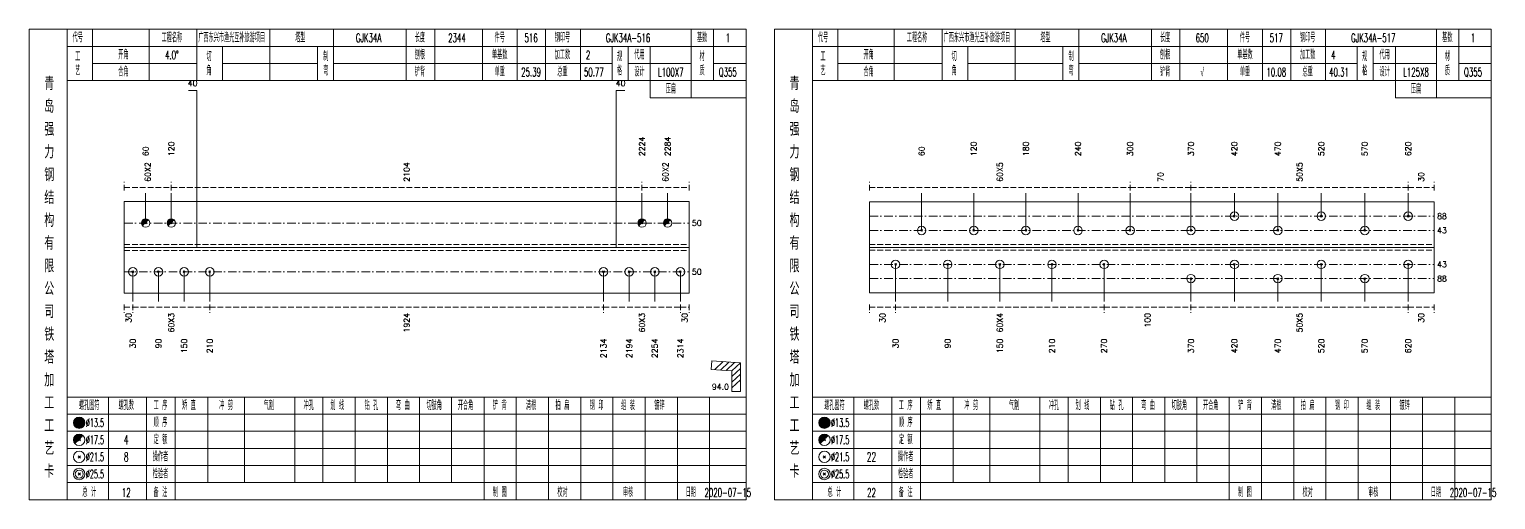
# Model space of a CAD drawing. Extents: x 0 to 2606, y -377 to 6479.
# Drawn here: x 784 to 1299, y 4200 to 4365 of the extents above; entities that cross this region are included whole.
import ezdxf
from ezdxf.enums import TextEntityAlignment as Align

# ---------------------------------------------------------------- set-up
doc = ezdxf.new("R2010")
doc.units = 0
doc.header["$MEASUREMENT"] = 0
doc.linetypes.add('一点画线', pattern=[5.2, 3, -1, 0.2, -1])
doc.linetypes.add('虚线', pattern=[2.75, 2, -0.75])
doc.layers.get('0').update_dxf_attribs({"linetype": 'CONTINUOUS', "lineweight": 25})
for name, color, linetype, lineweight in [('1', 7, 'CONTINUOUS', 25), ('2', 7, 'CONTINUOUS', 25), ('4', 7, 'CONTINUOUS', 25)]:
    doc.layers.add(name, color=color, linetype=linetype, lineweight=lineweight)
doc.styles.get("Standard").update_dxf_attribs({"font": 'simplex.shx', "width": 0.7, "height": 3, "bigfont": 'gbhzfs.shx'})

msp = doc.modelspace()

# ---------------------------------------------------------------- linework, layer by layer
at = {"color": 8, "linetype": '虚线', "lineweight": 9}
for p, q in [((817.5, 4308.5), (817.5, 4311.5)), ((834, 4308.5), (834, 4311.5)), ((834, 4308.5), (834, 4311.5)), ((999.1, 4308.5), (999.1, 4311.5)), ((999.1, 4308.5), (999.1, 4311.5)), ((1015.6, 4308.5), (1015.6, 4311.5)), ((1078.9, 4308.5), (1078.9, 4311.5)), ((1170.33, 4308.5), (1170.33, 4311.5)), ((1170.33, 4308.5), (1170.33, 4311.5)), ((1191.66, 4308.5), (1191.66, 4311.5)), ((1191.66, 4308.5), (1191.66, 4311.5)), ((1267.86, 4308.5), (1267.86, 4311.5)), ((1267.86, 4308.5), (1267.86, 4311.5)), ((1277, 4308.5), (1277, 4311.5)), ((817.5, 4309.5), (834, 4309.5)), ((834, 4309.5), (999.1, 4309.5)), ((999.1, 4309.5), (1015.6, 4309.5)), ((1078.9, 4309.5), (1170.33, 4309.5)), ((1170.33, 4309.5), (1191.66, 4309.5)), ((1191.66, 4309.5), (1267.86, 4309.5)), ((1267.86, 4309.5), (1277, 4309.5)), ((817.5, 4268.5), (817.5, 4265.5)), ((817.5, 4267.5), (820.5, 4267.5)), ((820.5, 4268.5), (820.5, 4265.5)), ((820.5, 4268.5), (820.5, 4265.5)), ((820.5, 4267.5), (847.5, 4267.5)), ((847.5, 4268.5), (847.5, 4265.5)), ((847.5, 4268.5), (847.5, 4265.5)), ((847.5, 4267.5), (985.6, 4267.5)), ((985.6, 4268.5), (985.6, 4265.5)), ((985.6, 4268.5), (985.6, 4265.5)), ((985.6, 4267.5), (1012.6, 4267.5)), ((1012.6, 4268.5), (1012.6, 4265.5)), ((1012.6, 4268.5), (1012.6, 4265.5)), ((1012.6, 4267.5), (1015.6, 4267.5)), ((1015.6, 4268.5), (1015.6, 4265.5)), ((1078.9, 4268.5), (1078.9, 4265.5)), ((1078.9, 4267.5), (1088.04, 4267.5)), ((1088.04, 4268.5), (1088.04, 4265.5)), ((1088.04, 4268.5), (1088.04, 4265.5)), ((1088.04, 4267.5), (1161.19, 4267.5)), ((1161.19, 4268.5), (1161.19, 4265.5)), ((1161.19, 4268.5), (1161.19, 4265.5)), ((1161.19, 4267.5), (1191.66, 4267.5)), ((1191.66, 4268.5), (1191.66, 4265.5)), ((1191.66, 4268.5), (1191.66, 4265.5)), ((1191.66, 4267.5), (1267.86, 4267.5)), ((1267.86, 4268.5), (1267.86, 4265.5)), ((1267.86, 4268.5), (1267.86, 4265.5)), ((1267.86, 4267.5), (1277, 4267.5)), ((1277, 4268.5), (1277, 4265.5))]:
    msp.add_line(p, q, dxfattribs=at)
at = {"color": 7, "linetype": 'Continuous', "lineweight": 13}
for p, q in [((825, 4297.05), (825, 4307.5)), ((834, 4297.05), (834, 4307.5)), ((999.1, 4297.05), (999.1, 4307.5)), ((1008.1, 4297.05), (1008.1, 4307.5)), ((1097.19, 4294.46), (1097.19, 4307.5)), ((1115.47, 4294.46), (1115.47, 4307.5)), ((1133.76, 4294.46), (1133.76, 4307.5)), ((1152.04, 4294.46), (1152.04, 4307.5)), ((1170.33, 4294.46), (1170.33, 4307.5)), ((1191.66, 4294.46), (1191.66, 4307.5)), ((1206.9, 4299.46), (1206.9, 4307.5)), ((1222.14, 4294.46), (1222.14, 4307.5)), ((1237.38, 4299.46), (1237.38, 4307.5)), ((1252.62, 4294.46), (1252.62, 4307.5)), ((1267.86, 4299.46), (1267.86, 4307.5)), ((1206.6, 4299.16), (1207.2, 4299.76)), ((1207.2, 4299.16), (1206.6, 4299.76)), ((1237.08, 4299.16), (1237.68, 4299.76)), ((1237.68, 4299.16), (1237.08, 4299.76)), ((1267.56, 4299.16), (1268.16, 4299.76)), ((1268.16, 4299.16), (1267.56, 4299.76)), ((1096.89, 4294.16), (1097.49, 4294.76)), ((1097.49, 4294.16), (1096.89, 4294.76)), ((1115.17, 4294.16), (1115.77, 4294.76)), ((1115.77, 4294.16), (1115.17, 4294.76)), ((1133.46, 4294.16), (1134.06, 4294.76)), ((1134.06, 4294.16), (1133.46, 4294.76)), ((1151.74, 4294.16), (1152.34, 4294.76)), ((1152.34, 4294.16), (1151.74, 4294.76)), ((1170.03, 4294.16), (1170.63, 4294.76)), ((1170.63, 4294.16), (1170.03, 4294.76)), ((1191.36, 4294.16), (1191.96, 4294.76)), ((1191.96, 4294.16), (1191.36, 4294.76)), ((1221.84, 4294.16), (1222.44, 4294.76)), ((1222.44, 4294.16), (1221.84, 4294.76)), ((1252.32, 4294.16), (1252.92, 4294.76)), ((1252.92, 4294.16), (1252.32, 4294.76)), ((820.5, 4279.95), (820.5, 4269.5)), ((829.5, 4279.95), (829.5, 4269.5)), ((838.5, 4279.95), (838.5, 4269.5)), ((847.5, 4279.95), (847.5, 4269.5)), ((985.6, 4279.95), (985.6, 4269.5)), ((994.6, 4279.95), (994.6, 4269.5)), ((1003.6, 4279.95), (1003.6, 4269.5)), ((1012.6, 4279.95), (1012.6, 4269.5)), ((1088.04, 4282.54), (1088.04, 4269.5)), ((1106.33, 4282.54), (1106.33, 4269.5)), ((1124.62, 4282.54), (1124.62, 4269.5)), ((1142.9, 4282.54), (1142.9, 4269.5)), ((1161.19, 4282.54), (1161.19, 4269.5)), ((1206.9, 4282.54), (1206.9, 4269.5)), ((1237.38, 4282.54), (1237.38, 4269.5)), ((1267.86, 4282.54), (1267.86, 4269.5)), ((1191.66, 4277.54), (1191.66, 4269.5)), ((1222.14, 4277.54), (1222.14, 4269.5)), ((1252.62, 4277.54), (1252.62, 4269.5))]:
    msp.add_line(p, q, dxfattribs=at)
at = {"color": 7, "linetype": 'Continuous', "lineweight": 18}
for p, q in [((817.5, 4304.55), (817.5, 4272.45)), ((817.5, 4304.55), (1015.6, 4304.55)), ((1015.6, 4304.55), (1015.6, 4272.45)), ((1078.9, 4304.46), (1078.9, 4272.54)), ((1078.9, 4304.46), (1277, 4304.46)), ((1277, 4304.46), (1277, 4272.54)), ((817.5, 4288.5), (1015.6, 4288.5)), ((1078.9, 4288.5), (1277, 4288.5))]:
    msp.add_line(p, q, dxfattribs=at)
at = {"color": 3, "linetype": '一点画线', "lineweight": 13}
for p, q in [((817.5, 4297.05), (1015.6, 4297.05)), ((1078.9, 4299.46), (1277, 4299.46)), ((1078.9, 4294.46), (1277, 4294.46)), ((817.5, 4279.95), (1015.6, 4279.95)), ((1078.9, 4282.54), (1277, 4282.54)), ((1078.9, 4277.54), (1277, 4277.54))]:
    msp.add_line(p, q, dxfattribs=at)
at = {"color": 7, "linetype": 'Continuous', "lineweight": 0}
for p, q in [((824.7, 4296.75), (825.3, 4297.35)), ((824.7, 4297.35), (825.3, 4296.75)), ((833.7, 4296.75), (834.3, 4297.35)), ((833.7, 4297.35), (834.3, 4296.75)), ((998.8, 4296.75), (999.4, 4297.35)), ((998.8, 4297.35), (999.4, 4296.75)), ((1007.8, 4296.75), (1008.4, 4297.35)), ((1007.8, 4297.35), (1008.4, 4296.75))]:
    msp.add_line(p, q, dxfattribs=at)
at = {"color": 1, "linetype": '虚线', "lineweight": 18}
for p, q in [((817.5, 4289.55), (1015.6, 4289.55)), ((817.5, 4287.45), (1015.6, 4287.45)), ((1078.9, 4289.46), (1277, 4289.46)), ((1078.9, 4287.54), (1277, 4287.54))]:
    msp.add_line(p, q, dxfattribs=at)
at = {"color": 7, "linetype": 'Continuous', "lineweight": 13}
for centre in [(1206.9, 4299.46), (1237.38, 4299.46), (1267.86, 4299.46), (825, 4297.05), (834, 4297.05), (999.1, 4297.05), (1008.1, 4297.05), (1097.19, 4294.46), (1115.47, 4294.46), (1133.76, 4294.46), (1152.04, 4294.46), (1170.33, 4294.46), (1191.66, 4294.46), (1222.14, 4294.46), (1252.62, 4294.46)]:
    msp.add_circle(centre, 1.5, dxfattribs=at)
for centre, radius in [((825, 4297.05), 1.35), ((825, 4297.05), 1.2), ((825, 4297.05), 1.05), ((825, 4297.05), 0.9), ((825, 4297.05), 0.75), ((825, 4297.05), 0.6), ((825, 4297.05), 0.45), ((825, 4297.05), 0.3), ((825, 4297.05), 0.15), ((834, 4297.05), 1.35), ((834, 4297.05), 1.2), ((834, 4297.05), 1.05), ((834, 4297.05), 0.9), ((834, 4297.05), 0.75), ((834, 4297.05), 0.6), ((834, 4297.05), 0.45), ((834, 4297.05), 0.3), ((834, 4297.05), 0.15), ((999.1, 4297.05), 1.35), ((999.1, 4297.05), 1.2), ((999.1, 4297.05), 1.05), ((999.1, 4297.05), 0.9), ((999.1, 4297.05), 0.75), ((999.1, 4297.05), 0.6), ((999.1, 4297.05), 0.45), ((999.1, 4297.05), 0.3), ((999.1, 4297.05), 0.15), ((1008.1, 4297.05), 1.35), ((1008.1, 4297.05), 1.2), ((1008.1, 4297.05), 1.05), ((1008.1, 4297.05), 0.9), ((1008.1, 4297.05), 0.75), ((1008.1, 4297.05), 0.6), ((1008.1, 4297.05), 0.45), ((1008.1, 4297.05), 0.3), ((1008.1, 4297.05), 0.15)]:
    msp.add_arc(centre, radius, 45, 225, dxfattribs=at)
at = {"layer": '1', "color": 7, "linetype": 'Continuous', "lineweight": 13}
for p, q in [((820.2, 4279.65), (820.8, 4280.25)), ((820.8, 4279.65), (820.2, 4280.25)), ((829.2, 4279.65), (829.8, 4280.25)), ((829.8, 4279.65), (829.2, 4280.25)), ((838.2, 4279.65), (838.8, 4280.25)), ((838.8, 4279.65), (838.2, 4280.25)), ((847.2, 4279.65), (847.8, 4280.25)), ((847.8, 4279.65), (847.2, 4280.25)), ((985.3, 4279.65), (985.9, 4280.25)), ((985.9, 4279.65), (985.3, 4280.25)), ((994.3, 4279.65), (994.9, 4280.25)), ((994.9, 4279.65), (994.3, 4280.25)), ((1003.3, 4279.65), (1003.9, 4280.25)), ((1003.9, 4279.65), (1003.3, 4280.25)), ((1012.3, 4279.65), (1012.9, 4280.25)), ((1012.9, 4279.65), (1012.3, 4280.25)), ((1087.74, 4282.24), (1088.34, 4282.84)), ((1088.34, 4282.24), (1087.74, 4282.84)), ((1106.03, 4282.24), (1106.63, 4282.84)), ((1106.63, 4282.24), (1106.03, 4282.84)), ((1124.32, 4282.24), (1124.92, 4282.84)), ((1124.92, 4282.24), (1124.32, 4282.84)), ((1142.6, 4282.24), (1143.2, 4282.84)), ((1143.2, 4282.24), (1142.6, 4282.84)), ((1160.89, 4282.24), (1161.49, 4282.84)), ((1161.49, 4282.24), (1160.89, 4282.84)), ((1206.6, 4282.24), (1207.2, 4282.84)), ((1207.2, 4282.24), (1206.6, 4282.84)), ((1237.08, 4282.24), (1237.68, 4282.84)), ((1237.68, 4282.24), (1237.08, 4282.84)), ((1267.56, 4282.24), (1268.16, 4282.84)), ((1268.16, 4282.24), (1267.56, 4282.84)), ((1191.36, 4277.24), (1191.96, 4277.84)), ((1191.96, 4277.24), (1191.36, 4277.84)), ((1221.84, 4277.24), (1222.44, 4277.84)), ((1222.44, 4277.24), (1221.84, 4277.84)), ((1252.32, 4277.24), (1252.92, 4277.84)), ((1252.92, 4277.24), (1252.32, 4277.84))]:
    msp.add_line(p, q, dxfattribs=at)
at = {"layer": '1', "color": 7, "linetype": 'Continuous', "lineweight": 18}
for p, q in [((817.5, 4272.45), (1015.6, 4272.45)), ((1078.9, 4272.54), (1277, 4272.54))]:
    msp.add_line(p, q, dxfattribs=at)
at = {"layer": '1', "color": 7, "linetype": 'Continuous', "lineweight": 13}
for centre in [(820.5, 4279.95), (829.5, 4279.95), (838.5, 4279.95), (847.5, 4279.95), (985.6, 4279.95), (994.6, 4279.95), (1003.6, 4279.95), (1012.6, 4279.95), (1088.04, 4282.54), (1106.33, 4282.54), (1124.62, 4282.54), (1142.9, 4282.54), (1161.19, 4282.54), (1206.9, 4282.54), (1237.38, 4282.54), (1267.86, 4282.54), (1191.66, 4277.54), (1222.14, 4277.54), (1252.62, 4277.54)]:
    msp.add_circle(centre, 1.5, dxfattribs=at)
at = {"layer": '2', "color": 7, "linetype": 'Continuous', "lineweight": 13}
for p, q in [((843, 4343.5), (840, 4343.5)), ((843, 4288.5), (843, 4343.5)), ((990.1, 4288.5), (990.1, 4343.5)), ((990.1, 4343.5), (993.1, 4343.5)), ((1023.62, 4248.7), (1023.42, 4245.7)), ((1033.6, 4248), (1023.62, 4248.7)), ((1023.42, 4245.7), (1030.6, 4245.2)), ((1024.61, 4245.62), (1027.61, 4248.42)), ((1026.61, 4245.48), (1029.61, 4248.28)), ((1028.6, 4245.34), (1031.6, 4248.14)), ((1030.6, 4245.2), (1033.6, 4248)), ((1030.6, 4243.2), (1033.6, 4246)), ((1030.6, 4245.2), (1030.6, 4238)), ((1030.6, 4241.2), (1033.6, 4244)), ((1033.6, 4238), (1033.6, 4248)), ((1030.6, 4239.2), (1033.6, 4242)), ((1030.6, 4238), (1033.6, 4238))]:
    msp.add_line(p, q, dxfattribs=at)
at = {"layer": '4', "color": 1, "linetype": 'Continuous', "lineweight": 18}
for p, q in [((797.5, 4200), (797.5, 4365)), ((806.4, 4347), (806.4, 4365)), ((826.2, 4347), (826.2, 4365)), ((843, 4347), (843, 4365)), ((868.6, 4347), (868.6, 4365)), ((890.9, 4347), (890.9, 4365)), ((916.4, 4347), (916.4, 4365)), ((926.4, 4347), (926.4, 4365)), ((943.1, 4347), (943.1, 4365)), ((955.3, 4347), (955.3, 4365)), ((965.3, 4347), (965.3, 4365)), ((977.5, 4347), (977.5, 4365)), ((1016.4, 4341), (1016.4, 4365)), ((1024.2, 4347), (1024.2, 4365)), ((1058.9, 4200), (1058.9, 4365)), ((1067.8, 4347), (1067.8, 4365)), ((1087.6, 4347), (1087.6, 4365)), ((1104.4, 4347), (1104.4, 4365)), ((1130, 4347), (1130, 4365)), ((1152.3, 4347), (1152.3, 4365)), ((1177.8, 4347), (1177.8, 4365)), ((1187.8, 4347), (1187.8, 4365)), ((1204.5, 4347), (1204.5, 4365)), ((1216.7, 4347), (1216.7, 4365)), ((1226.7, 4347), (1226.7, 4365)), ((1238.9, 4347), (1238.9, 4365)), ((1277.8, 4341), (1277.8, 4365)), ((1285.6, 4347), (1285.6, 4365)), ((797.5, 4359), (1035.6, 4359)), ((852, 4347), (852, 4359)), ((885.3, 4347), (885.3, 4359)), ((988.6, 4347), (988.6, 4359)), ((994.2, 4347), (994.2, 4359)), ((1002, 4341), (1002, 4359)), ((1058.9, 4359), (1297, 4359)), ((1113.4, 4347), (1113.4, 4359)), ((1146.7, 4347), (1146.7, 4359)), ((1250, 4347), (1250, 4359)), ((1255.6, 4347), (1255.6, 4359)), ((1263.4, 4341), (1263.4, 4359)), ((806.4, 4353), (843, 4353)), ((852, 4353), (885.3, 4353)), ((890.9, 4353), (988.6, 4353)), ((994.2, 4353), (1016.4, 4353)), ((1024.2, 4353), (1035.6, 4353)), ((1067.8, 4353), (1104.4, 4353)), ((1113.4, 4353), (1146.7, 4353)), ((1152.3, 4353), (1250, 4353)), ((1255.6, 4353), (1277.8, 4353)), ((1285.6, 4353), (1297, 4353)), ((797.5, 4347), (1035.6, 4347)), ((1058.9, 4347), (1297, 4347)), ((1002, 4341), (1035.6, 4341)), ((1263.4, 4341), (1297, 4341)), ((797.5, 4236), (1035.6, 4236)), ((812, 4200), (812, 4236)), ((825.3, 4200), (825.3, 4236)), ((835.4, 4200), (835.4, 4236)), ((846.8, 4206), (846.8, 4236)), ((859.7, 4206), (859.7, 4236)), ((877.3, 4206), (877.3, 4236)), ((887.2, 4206), (887.2, 4236)), ((898.5, 4206), (898.5, 4236)), ((909.8, 4206), (909.8, 4236)), ((921.1, 4206), (921.1, 4236)), ((932.3, 4206), (932.3, 4236)), ((943.7, 4206), (943.7, 4236)), ((955, 4206), (955, 4236)), ((966.3, 4206), (966.3, 4236)), ((977.6, 4206), (977.6, 4236)), ((988.9, 4206), (988.9, 4236)), ((1000.2, 4206), (1000.2, 4236)), ((1011.5, 4206), (1011.5, 4236)), ((1022.8, 4206), (1022.8, 4236)), ((1058.9, 4236), (1297, 4236)), ((1073.4, 4200), (1073.4, 4236)), ((1086.7, 4200), (1086.7, 4236)), ((1096.8, 4200), (1096.8, 4236)), ((1108.2, 4206), (1108.2, 4236)), ((1121.1, 4206), (1121.1, 4236)), ((1138.7, 4206), (1138.7, 4236)), ((1148.6, 4206), (1148.6, 4236)), ((1159.9, 4206), (1159.9, 4236)), ((1171.2, 4206), (1171.2, 4236)), ((1182.5, 4206), (1182.5, 4236)), ((1193.7, 4206), (1193.7, 4236)), ((1205.1, 4206), (1205.1, 4236)), ((1216.4, 4206), (1216.4, 4236)), ((1227.7, 4206), (1227.7, 4236)), ((1239, 4206), (1239, 4236)), ((1250.3, 4206), (1250.3, 4236)), ((1261.6, 4206), (1261.6, 4236)), ((1272.9, 4206), (1272.9, 4236)), ((1284.2, 4206), (1284.2, 4236)), ((797.5, 4230), (1035.6, 4230)), ((1058.9, 4230), (1297, 4230)), ((797.5, 4224), (1035.6, 4224)), ((1058.9, 4224), (1297, 4224)), ((797.5, 4218), (1035.6, 4218)), ((1058.9, 4218), (1297, 4218)), ((797.5, 4212), (1035.6, 4212)), ((1058.9, 4212), (1297, 4212)), ((797.5, 4206), (1035.6, 4206)), ((943.7, 4200), (943.7, 4206)), ((955, 4200), (955, 4206)), ((966.3, 4200), (966.3, 4206)), ((977.6, 4200), (977.6, 4206)), ((988.9, 4200), (988.9, 4206)), ((1000.2, 4200), (1000.2, 4206)), ((1011.5, 4200), (1011.5, 4206)), ((1022.8, 4200), (1022.8, 4206)), ((1058.9, 4206), (1297, 4206)), ((1205.1, 4200), (1205.1, 4206)), ((1216.4, 4200), (1216.4, 4206)), ((1227.7, 4200), (1227.7, 4206)), ((1239, 4200), (1239, 4206)), ((1250.3, 4200), (1250.3, 4206)), ((1261.6, 4200), (1261.6, 4206)), ((1272.9, 4200), (1272.9, 4206)), ((1284.2, 4200), (1284.2, 4206))]:
    msp.add_line(p, q, dxfattribs=at)
at = {"layer": '4', "color": 7, "linetype": 'Continuous', "lineweight": 13}
for p, q in [((801.5, 4226.8), (801.9, 4227.2)), ((801.9, 4226.8), (801.5, 4227.2)), ((1062.9, 4226.8), (1063.3, 4227.2)), ((1063.3, 4226.8), (1062.9, 4227.2)), ((801.3, 4214.6), (802.1, 4215.4)), ((802.1, 4214.6), (801.3, 4215.4)), ((1062.7, 4214.6), (1063.5, 4215.4)), ((1063.5, 4214.6), (1062.7, 4215.4)), ((801.3, 4208.6), (802.1, 4209.4)), ((802.1, 4208.6), (801.3, 4209.4)), ((1062.7, 4208.6), (1063.5, 4209.4)), ((1063.5, 4208.6), (1062.7, 4209.4))]:
    msp.add_line(p, q, dxfattribs=at)
at = {"layer": '4', "color": 7, "linetype": 'Continuous', "lineweight": 0}
for p, q in [((801.3, 4220.6), (802.1, 4221.4)), ((801.3, 4221.4), (802.1, 4220.6)), ((1062.7, 4220.6), (1063.5, 4221.4)), ((1062.7, 4221.4), (1063.5, 4220.6))]:
    msp.add_line(p, q, dxfattribs=at)
at = {"layer": '4', "color": 1, "linetype": 'Continuous', "lineweight": 18}
for points in [[(784.2, 4365), (784.2, 4200), (1035.6, 4200), (1035.6, 4365)], [(1045.6, 4365), (1045.6, 4200), (1297, 4200), (1297, 4365)]]:
    msp.add_lwpolyline(points, close=True, dxfattribs=at)
at = {"layer": '4', "color": 7, "linetype": 'Continuous', "lineweight": 13}
for centre, radius in [((801.7, 4227), 2), ((801.7, 4227), 1.8), ((801.7, 4227), 1.6), ((801.7, 4227), 1.4), ((801.7, 4227), 1.2), ((801.7, 4227), 1), ((1063.1, 4227), 2), ((1063.1, 4227), 1.8), ((1063.1, 4227), 1.6), ((1063.1, 4227), 1.4), ((1063.1, 4227), 1.2), ((1063.1, 4227), 1), ((801.7, 4221), 2), ((801.7, 4227), 0.8), ((801.7, 4227), 0.6), ((801.7, 4227), 0.4), ((801.7, 4227), 0.2), ((1063.1, 4221), 2), ((1063.1, 4227), 0.8), ((1063.1, 4227), 0.6), ((1063.1, 4227), 0.4), ((1063.1, 4227), 0.2), ((801.7, 4215), 2), ((1063.1, 4215), 2), ((801.7, 4209), 2), ((801.7, 4209), 1.4), ((1063.1, 4209), 2), ((1063.1, 4209), 1.4)]:
    msp.add_circle(centre, radius, dxfattribs=at)
for centre, radius in [((801.7, 4221), 1.8), ((1063.1, 4221), 1.8), ((801.7, 4221), 1.6), ((801.7, 4221), 1.4), ((801.7, 4221), 1.2), ((801.7, 4221), 1), ((801.7, 4221), 0.8), ((801.7, 4221), 0.6), ((801.7, 4221), 0.4), ((801.7, 4221), 0.2), ((1063.1, 4221), 1.6), ((1063.1, 4221), 1.4), ((1063.1, 4221), 1.2), ((1063.1, 4221), 1), ((1063.1, 4221), 0.8), ((1063.1, 4221), 0.6), ((1063.1, 4221), 0.4), ((1063.1, 4221), 0.2)]:
    msp.add_arc(centre, radius, 45, 225, dxfattribs=at)

# ---------------------------------------------------------------- texts
at = {"color": 7, "linetype": 'Continuous', "lineweight": 13}
for s, p in [('2224', (999.1, 4320.5)), ('2284', (1008.1, 4320.5)), ('60', (825, 4320.5)), ('120', (834, 4320.5)), ('60', (1097.19, 4320.5)), ('120', (1115.47, 4320.5)), ('180', (1133.76, 4320.5)), ('240', (1152.04, 4320.5)), ('300', (1170.33, 4320.5)), ('370', (1191.66, 4320.5)), ('420', (1206.9, 4320.5)), ('470', (1222.14, 4320.5)), ('520', (1237.38, 4320.5)), ('570', (1252.62, 4320.5)), ('620', (1267.86, 4320.5))]:
    msp.add_text(s, height=2, rotation=90, dxfattribs=at).set_placement(p, align=Align.MIDDLE_LEFT)
at = {"color": 8, "linetype": 'Continuous', "lineweight": 9}
for s, p in [('60X2', (825.75, 4311.5)), ('2104', (916.55, 4311.5)), ('60X2', (1007.35, 4311.5)), ('60X5', (1124.62, 4311.5)), ('50X5', (1229.76, 4311.5)), ('70', (1181, 4311.5)), ('30', (1272.43, 4311.5))]:
    msp.add_text(s, height=2, rotation=90, dxfattribs=at).set_placement(p, align=Align.MIDDLE_LEFT)
at = {"color": 7, "linetype": 'Continuous', "lineweight": 13}
for s, p in [('88', (1278, 4299.46)), ('50', (1016.6, 4297.05)), ('43', (1278, 4294.46)), ('50', (1016.6, 4279.95)), ('43', (1278, 4282.54)), ('88', (1278, 4277.54))]:
    msp.add_text(s, height=2, dxfattribs=at).set_placement(p, align=Align.MIDDLE_LEFT)
at = {"color": 8, "linetype": 'Continuous', "lineweight": 9}
for s, p in [('30', (819, 4265.5)), ('60X3', (834, 4265.5)), ('1924', (916.55, 4265.5)), ('60X3', (999.1, 4265.5)), ('30', (1014.1, 4265.5)), ('30', (1083.47, 4265.5)), ('60X4', (1124.62, 4265.5)), ('100', (1176.43, 4265.5)), ('50X5', (1229.76, 4265.5)), ('30', (1272.43, 4265.5))]:
    msp.add_text(s, height=2, rotation=90, dxfattribs=at).set_placement(p, align=Align.MIDDLE_RIGHT)
at = {"layer": '1', "color": 7, "linetype": 'Continuous', "lineweight": 13}
for s, p in [('30', (820.5, 4256.5)), ('90', (829.5, 4256.5)), ('150', (838.5, 4256.5)), ('210', (847.5, 4256.5)), ('2134', (985.6, 4256.5)), ('2194', (994.6, 4256.5)), ('2254', (1003.6, 4256.5)), ('2314', (1012.6, 4256.5)), ('30', (1088.04, 4256.5)), ('90', (1106.33, 4256.5)), ('150', (1124.62, 4256.5)), ('210', (1142.9, 4256.5)), ('270', (1161.19, 4256.5)), ('370', (1191.66, 4256.5)), ('420', (1206.9, 4256.5)), ('470', (1222.14, 4256.5)), ('520', (1237.38, 4256.5)), ('570', (1252.62, 4256.5)), ('620', (1267.86, 4256.5))]:
    msp.add_text(s, height=2, rotation=90, dxfattribs=at).set_placement(p, align=Align.MIDDLE_RIGHT)
at = {"layer": '2', "color": 7, "linetype": 'Continuous', "lineweight": 13}
for p in [(841.5, 4344.5), (991.6, 4344.5)]:
    msp.add_text('40', height=2, dxfattribs=at).set_placement(p, align=Align.BOTTOM_CENTER)
msp.add_text('94.0', height=2, dxfattribs=at).set_placement((1029.6, 4238), align=Align.BOTTOM_RIGHT)
at = {"layer": '4', "color": 1, "linetype": 'Continuous', "lineweight": 13}
for s, height, width, p in [('代号', 3, 0.6, (801.2, 4362)), ('工程名称', 3, 0.6, (834.2, 4362)), ('广西东兴市渔光互补旅游项目', 3, 0.6, (855.2, 4362)), ('塔型', 3, 0.6, (879.2, 4362)), ('GJK34A', 3, 0.6, (903.2, 4362)), ('长度', 3, 0.6, (921.2, 4362)), ('2344', 3, 0.6, (934.2, 4362)), ('件号', 3, 0.6, (949.2, 4362)), ('516', 3, 0.6, (960.2, 4362)), ('钢印号', 3, 0.6, (971.2, 4362)), ('GJK34A-516', 3, 0.6, (994.2, 4362)), ('基数', 3, 0.6, (1020.2, 4362)), ('1', 3, 0.6, (1029.2, 4362)), ('代号', 3, 0.6, (1062.6, 4362)), ('工程名称', 3, 0.6, (1095.6, 4362)), ('广西东兴市渔光互补旅游项目', 3, 0.6, (1116.6, 4362)), ('塔型', 3, 0.6, (1140.6, 4362)), ('GJK34A', 3, 0.6, (1164.6, 4362)), ('长度', 3, 0.6, (1182.6, 4362)), ('650', 3, 0.6, (1195.6, 4362)), ('件号', 3, 0.6, (1210.6, 4362)), ('517', 3, 0.6, (1221.6, 4362)), ('钢印号', 3, 0.6, (1232.6, 4362)), ('GJK34A-517', 3, 0.6, (1255.6, 4362)), ('基数', 3, 0.6, (1281.6, 4362)), ('1', 3, 0.6, (1290.6, 4362)), ('工', 3, 0.6, (801.2, 4355.4)), ('开角', 3, 0.6, (817.2, 4356)), ('4.0%%d', 3, 0.6, (834.2, 4356)), ('切', 3, 0.6, (847.2, 4355.4)), ('制', 3, 0.6, (888.2, 4355.4)), ('刨根', 3, 0.6, (921.2, 4356)), ('单基数', 3, 0.6, (949.2, 4356)), ('加工数', 3, 0.6, (971.2, 4356)), ('2', 3, 0.6, (980.2, 4356)), ('规', 3, 0.6, (991.2, 4355.4)), ('代用', 3, 0.6, (998.2, 4356)), ('材', 3, 0.6, (1020.2, 4355.4)), ('工', 3, 0.6, (1062.6, 4355.4)), ('开角', 3, 0.6, (1078.6, 4356)), ('切', 3, 0.6, (1108.6, 4355.4)), ('制', 3, 0.6, (1149.6, 4355.4)), ('刨根', 3, 0.6, (1182.6, 4356)), ('单基数', 3, 0.6, (1210.6, 4356)), ('加工数', 3, 0.6, (1232.6, 4356)), ('4', 3, 0.6, (1241.6, 4356)), ('规', 3, 0.6, (1252.6, 4355.4)), ('代用', 3, 0.6, (1259.6, 4356)), ('材', 3, 0.6, (1281.6, 4355.4)), ('艺', 3, 0.6, (801.2, 4350.4)), ('合角', 3, 0.6, (817.2, 4350)), ('角', 3, 0.6, (847.2, 4350.4)), ('弯', 3, 0.6, (888.2, 4350.4)), ('铲背', 3, 0.6, (921.2, 4350)), ('单重', 3, 0.6, (949.2, 4350)), ('25.39', 3, 0.6, (960.2, 4350)), ('总重', 3, 0.6, (971.2, 4350)), ('50.77', 3, 0.6, (982.2, 4350)), ('格', 3, 0.6, (991.2, 4350.4)), ('设计', 3, 0.6, (998.2, 4350)), ('L100X7', 3, 0.6, (1009.2, 4350)), ('质', 3, 0.6, (1020.2, 4350.4)), ('Q355', 3, 0.6, (1029.2, 4350)), ('艺', 3, 0.6, (1062.6, 4350.4)), ('合角', 3, 0.6, (1078.6, 4350)), ('角', 3, 0.6, (1108.6, 4350.4)), ('弯', 3, 0.6, (1149.6, 4350.4)), ('铲背', 3, 0.6, (1182.6, 4350)), ('√', 3, 0.6, (1195.6, 4350)), ('单重', 3, 0.6, (1210.6, 4350)), ('10.08', 3, 0.6, (1221.6, 4350)), ('总重', 3, 0.6, (1232.6, 4350)), ('40.31', 3, 0.6, (1243.6, 4350)), ('格', 3, 0.6, (1252.6, 4350.4)), ('设计', 3, 0.6, (1259.6, 4350)), ('L125X8', 3, 0.6, (1270.6, 4350)), ('质', 3, 0.6, (1281.6, 4350.4)), ('Q355', 3, 0.6, (1290.6, 4350)), ('青', 4.6, 0.8, (791.2, 4346)), ('青', 4.6, 0.8, (1052.6, 4346)), ('压扁', 3, 0.6, (1009.2, 4344)), ('压扁', 3, 0.6, (1270.6, 4344)), ('岛', 4.6, 0.8, (791.2, 4338)), ('岛', 4.6, 0.8, (1052.6, 4338)), ('强', 4.6, 0.8, (791.2, 4330)), ('强', 4.6, 0.8, (1052.6, 4330)), ('力', 4.6, 0.8, (791.2, 4322)), ('力', 4.6, 0.8, (1052.6, 4322)), ('钢', 4.6, 0.8, (791.2, 4314)), ('钢', 4.6, 0.8, (1052.6, 4314)), ('结', 4.6, 0.8, (791.2, 4306)), ('结', 4.6, 0.8, (1052.6, 4306)), ('构', 4.6, 0.8, (791.2, 4298)), ('构', 4.6, 0.8, (1052.6, 4298)), ('有', 4.6, 0.8, (791.2, 4290)), ('有', 4.6, 0.8, (1052.6, 4290)), ('限', 4.6, 0.8, (791.2, 4282)), ('限', 4.6, 0.8, (1052.6, 4282)), ('公', 4.6, 0.8, (791.2, 4274)), ('公', 4.6, 0.8, (1052.6, 4274)), ('司', 4.6, 0.8, (791.2, 4266)), ('司', 4.6, 0.8, (1052.6, 4266)), ('铁', 4.6, 0.8, (791.2, 4258)), ('铁', 4.6, 0.8, (1052.6, 4258)), ('塔', 4.6, 0.8, (791.2, 4250)), ('塔', 4.6, 0.8, (1052.6, 4250)), ('加', 4.6, 0.8, (791.2, 4242)), ('加', 4.6, 0.8, (1052.6, 4242)), ('工', 4.6, 0.8, (791.2, 4234)), ('螺孔图符', 3, 0.6, (805.2, 4233)), ('螺孔数', 3, 0.6, (818.2, 4233)), ('工 序', 3, 0.6, (830.2, 4233)), ('矫 直', 3, 0.6, (840.2, 4233)), ('冲 剪', 3, 0.6, (853.2, 4233)), ('气割', 3, 0.6, (868.2, 4233)), ('冲孔', 3, 0.6, (882.2, 4233)), ('划 线', 3, 0.6, (892.2, 4233)), ('钻 孔', 3, 0.6, (904.2, 4233)), ('弯 曲', 3, 0.6, (915.2, 4233)), ('切肢角', 3, 0.6, (926.2, 4233)), ('开合角', 3, 0.6, (937.2, 4233)), ('铲 背', 3, 0.6, (949.2, 4233)), ('清根', 3, 0.6, (960.2, 4233)), ('拍 扁', 3, 0.6, (971.2, 4233)), ('钢 印', 3, 0.6, (983.2, 4233)), ('组 装', 3, 0.6, (994.2, 4233)), ('镀锌', 3, 0.6, (1005.2, 4233)), ('工', 4.6, 0.8, (1052.6, 4234)), ('螺孔图符', 3, 0.6, (1066.6, 4233)), ('螺孔数', 3, 0.6, (1079.6, 4233)), ('工 序', 3, 0.6, (1091.6, 4233)), ('矫 直', 3, 0.6, (1101.6, 4233)), ('冲 剪', 3, 0.6, (1114.6, 4233)), ('气割', 3, 0.6, (1129.6, 4233)), ('冲孔', 3, 0.6, (1143.6, 4233)), ('划 线', 3, 0.6, (1153.6, 4233)), ('钻 孔', 3, 0.6, (1165.6, 4233)), ('弯 曲', 3, 0.6, (1176.6, 4233)), ('切肢角', 3, 0.6, (1187.6, 4233)), ('开合角', 3, 0.6, (1198.6, 4233)), ('铲 背', 3, 0.6, (1210.6, 4233)), ('清根', 3, 0.6, (1221.6, 4233)), ('拍 扁', 3, 0.6, (1232.6, 4233)), ('钢 印', 3, 0.6, (1244.6, 4233)), ('组 装', 3, 0.6, (1255.6, 4233)), ('镀锌', 3, 0.6, (1266.6, 4233)), ('工', 4.6, 0.8, (791.2, 4226)), ('%%C13.5', 3, 0.5, (807.2, 4227)), ('顺 序', 3, 0.6, (830.2, 4227)), ('工', 4.6, 0.8, (1052.6, 4226)), ('%%C13.5', 3, 0.5, (1068.6, 4227)), ('顺 序', 3, 0.6, (1091.6, 4227)), ('定 额', 3, 0.6, (830.2, 4221)), ('定 额', 3, 0.6, (1091.6, 4221)), ('艺', 4.6, 0.8, (791.2, 4218)), ('%%C17.5', 3, 0.5, (807.2, 4221)), ('4', 3.2, 0.6, (818.2, 4221)), ('艺', 4.6, 0.8, (1052.6, 4218)), ('%%C17.5', 3, 0.5, (1068.6, 4221)), ('卡', 4.6, 0.8, (791.2, 4210)), ('%%C21.5', 3, 0.5, (807.2, 4215)), ('8', 3.2, 0.6, (818.2, 4215)), ('操作者', 3, 0.6, (830.2, 4215)), ('卡', 4.6, 0.8, (1052.6, 4210)), ('%%C21.5', 3, 0.5, (1068.6, 4215)), ('22', 3.2, 0.6, (1079.6, 4215)), ('操作者', 3, 0.6, (1091.6, 4215)), ('%%C25.5', 3, 0.5, (807.2, 4209)), ('检验者', 3, 0.6, (830.2, 4209)), ('%%C25.5', 3, 0.5, (1068.6, 4209)), ('检验者', 3, 0.6, (1091.6, 4209)), ('总 计', 3, 0.6, (805.2, 4202.5)), ('12', 3, 0.6, (818.2, 4202.5)), ('备 注', 3, 0.6, (830.2, 4202.5)), ('制 图', 3, 0.6, (949.2, 4202.5)), ('校对', 3, 0.6, (971.2, 4202.5)), ('审核', 3, 0.6, (994.2, 4202.5)), ('日期', 3, 0.6, (1016.2, 4202.5)), ('2020-07-15', 3, 0.6, (1029.2, 4202.5)), ('总 计', 3, 0.6, (1066.6, 4202.5)), ('22', 3, 0.6, (1079.6, 4202.5)), ('备 注', 3, 0.6, (1091.6, 4202.5)), ('制 图', 3, 0.6, (1210.6, 4202.5)), ('校对', 3, 0.6, (1232.6, 4202.5)), ('审核', 3, 0.6, (1255.6, 4202.5)), ('日期', 3, 0.6, (1277.6, 4202.5)), ('2020-07-15', 3, 0.6, (1290.6, 4202.5))]:
    msp.add_text(s, height=height, dxfattribs=dict(at, width=width)).set_placement(p, align=Align.MIDDLE_CENTER)

doc.saveas('drawing.dxf')
